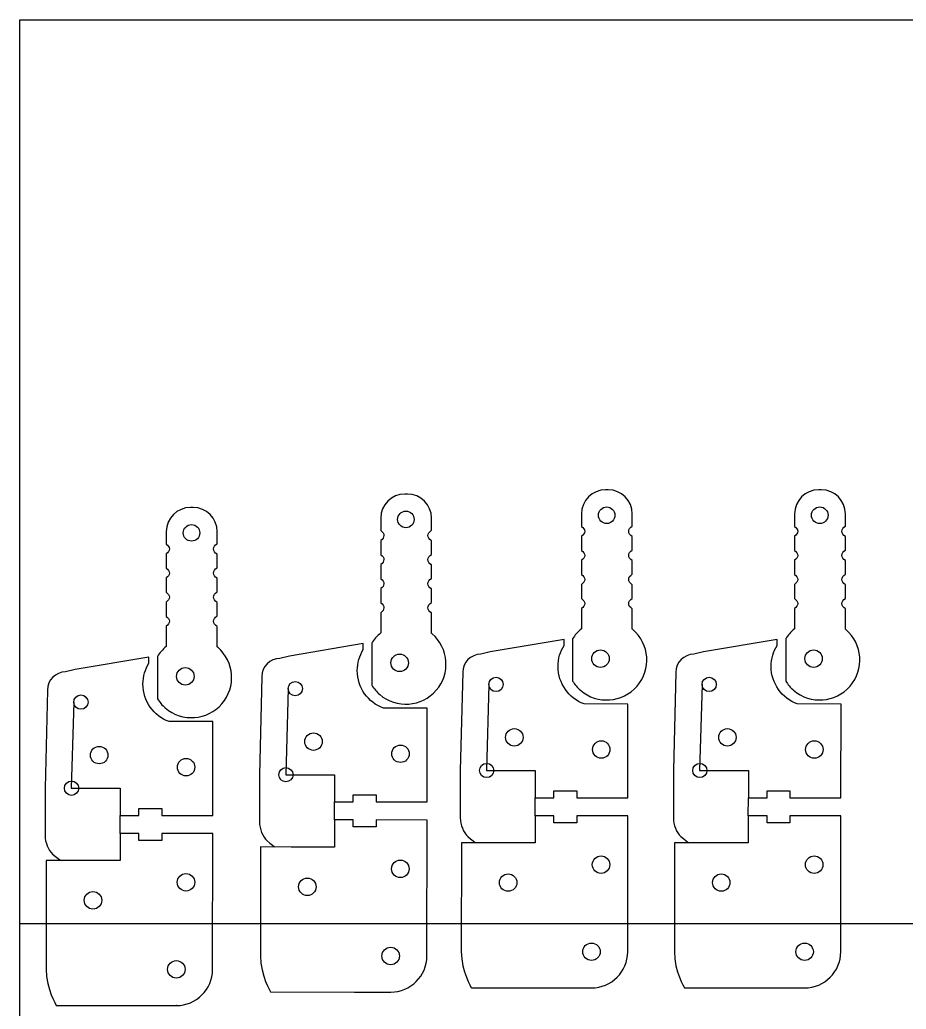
# Model space of a CAD drawing. Header units: millimetres. Extents: x 0 to 300, y -300 to 0.
# Drawn here: x 0 to 147.1, y -164.2 to 0 of the extents above; entities that cross this region are included whole.
import ezdxf

# ---------------------------------------------------------------- set-up
doc = ezdxf.new("R2010")
doc.units = ezdxf.units.MM
for name, color, linetype, lineweight, true_color in [('Cuts', 1, 'Continuous', 25, 0xff0000), ('laser bed referance', 3, 'Continuous', 25, 0x00ff00), ('Referance lines', 2, 'Continuous', 25, 0xffff00)]:
    doc.layers.add(name, color=color, linetype=linetype, lineweight=lineweight, true_color=true_color)

msp = doc.modelspace()

# ---------------------------------------------------------------- linework, layer by layer
at = {"layer": 'Cuts', "color": 1, "lineweight": 25, "true_color": 0xff0000}
for points in [[(64.31, -78.72), (63.88, -78.72)], [(97.62, -78.02), (97.19, -78.02)], [(132.98, -78.02), (132.55, -78.02)], [(28.75, -80.95), (28.31, -80.95)], [(93.19, -82.02), (93.19, -84.09)], [(101.62, -84.04), (101.62, -82.02)], [(128.55, -82.02), (128.55, -84.09)], [(136.98, -84.04), (136.98, -82.02)], [(59.88, -82.72), (59.88, -84.79)], [(68.31, -84.74), (68.31, -82.72)], [(24.31, -84.95), (24.31, -87.02)], [(32.75, -86.97), (32.75, -84.95)], [(59.88, -86.42), (59.88, -88.79)], [(68.31, -88.74), (68.31, -86.47)], [(93.19, -85.72), (93.19, -88.09)], [(101.62, -88.04), (101.62, -85.77)], [(128.55, -85.72), (128.55, -88.09)], [(136.98, -88.04), (136.98, -85.77)], [(24.31, -88.65), (24.31, -91.02)], [(32.75, -90.97), (32.75, -88.7)], [(93.19, -89.72), (93.19, -92.09)], [(101.62, -92.03), (101.62, -89.77)], [(128.55, -89.72), (128.55, -92.09)], [(136.98, -92.03), (136.98, -89.77)], [(59.88, -90.42), (59.88, -92.79)], [(68.31, -92.73), (68.31, -90.47)], [(24.31, -92.65), (24.31, -95.02)], [(32.75, -94.97), (32.75, -92.7)], [(59.88, -94.41), (59.88, -96.78)], [(68.31, -96.73), (68.31, -94.47)], [(93.19, -93.71), (93.19, -96.08)], [(101.62, -96.03), (101.62, -93.77)], [(128.55, -93.71), (128.55, -96.08)], [(136.98, -96.03), (136.98, -93.77)], [(24.31, -96.65), (24.31, -99.02)], [(32.75, -98.96), (32.75, -96.7)], [(59.88, -98.41), (59.88, -101.78)], [(68.31, -101.84), (68.31, -98.46)], [(93.19, -97.71), (93.19, -101.08)], [(101.62, -101.14), (101.62, -97.76)], [(128.55, -97.71), (128.55, -101.08)], [(136.98, -101.14), (136.98, -97.76)], [(24.31, -100.64), (24.31, -104.01)], [(32.75, -104.07), (32.75, -100.7)], [(58.4, -103.46), (58.4, -110.46)], [(90.3, -103.84), (90.3, -102.84), (78.06, -104.93), (76.48, -105.31)], [(91.71, -102.76), (91.71, -109.76)], [(125.66, -103.84), (125.66, -102.84), (113.42, -104.93), (111.84, -105.31)], [(127.07, -102.76), (127.07, -109.76)], [(56.99, -104.54), (56.99, -103.54), (44.75, -105.63), (43.17, -106.01)], [(21.42, -106.78), (21.42, -105.77), (9.18, -107.86), (7.6, -108.25)], [(22.84, -105.69), (22.84, -112.69)], [(73.48, -108.31), (73.08, -124.61), (73.07, -132.47)], [(108.84, -108.31), (108.43, -124.61), (108.43, -132.47)], [(40.17, -109.01), (39.76, -125.31), (39.76, -133.17)], [(4.6, -111.25), (4.2, -127.54), (4.19, -135.41)], [(44.52, -111.02), (44.12, -125.31), (52.21, -125.32), (52.21, -129.82), (55.3, -129.82), (55.3, -128.67), (59.1, -128.67), (59.1, -129.82), (67.57, -129.83), (67.59, -114.27), (60.32, -114.26)], [(77.83, -110.32), (77.43, -124.61), (85.52, -124.62), (85.52, -129.12), (88.61, -129.12), (88.61, -127.97), (92.41, -127.97), (92.41, -129.12), (100.88, -129.13), (100.9, -113.57), (93.63, -113.56)], [(113.19, -110.32), (112.79, -124.61), (120.88, -124.62), (120.88, -129.12), (123.97, -129.12), (123.97, -127.97), (127.77, -127.97), (127.77, -129.12), (136.24, -129.13), (136.26, -113.57), (128.99, -113.56)], [(8.95, -113.25), (8.55, -127.54), (16.65, -127.55), (16.64, -132.05), (19.74, -132.05), (19.74, -130.9), (23.54, -130.91), (23.54, -132.06), (32, -132.07), (32.02, -116.5), (24.76, -116.49)], [(85.52, -132.12), (85.52, -132.11), (85.52, -129.12)], [(120.87, -132.12), (120.87, -132.11), (120.88, -129.12)], [(52.2, -132.82), (52.2, -132.81), (52.21, -129.82)], [(16.64, -135.05), (16.64, -135.05), (16.64, -132.05)], [(67.55, -155.4), (67.57, -132.83), (59.1, -132.82), (59.1, -133.97), (55.3, -133.97), (55.3, -132.82), (52.2, -132.82), (52.2, -132.82), (52.2, -137.32), (47.56, -137.31), (45, -137.31), (39.95, -137.3), (39.94, -155.37)], [(100.86, -154.7), (100.88, -132.13), (92.41, -132.12), (92.41, -133.27), (88.61, -133.27), (88.61, -132.12), (85.52, -132.12), (85.52, -132.12), (85.51, -136.62), (80.87, -136.61), (78.32, -136.61), (73.27, -136.6), (73.25, -154.67)], [(136.22, -154.7), (136.24, -132.13), (127.77, -132.12), (127.77, -133.27), (123.97, -133.27), (123.97, -132.12), (120.87, -132.12), (120.87, -132.12), (120.87, -136.62), (116.23, -136.61), (113.67, -136.61), (108.63, -136.6), (108.61, -154.67)], [(31.98, -157.63), (32, -135.06), (23.54, -135.06), (23.54, -136.21), (19.74, -136.2), (19.74, -135.05), (16.64, -135.05), (16.64, -135.05), (16.63, -139.55), (12, -139.55), (9.44, -139.54), (4.39, -139.54), (4.37, -157.6)], [(74.93, -160.67), (88.85, -160.68), (94.85, -160.69), (94.85, -160.69)], [(110.29, -160.67), (124.21, -160.68), (130.21, -160.69), (130.21, -160.69)], [(41.62, -161.37), (55.54, -161.38), (61.54, -161.39), (61.54, -161.39)], [(6.05, -163.6), (19.98, -163.62), (25.98, -163.62), (25.97, -163.62)]]:
    msp.add_lwpolyline(points, dxfattribs=at)
for points in [[(63.88, -78.72), (61.67, -78.72), (59.88, -80.51), (59.88, -82.72)], [(68.31, -82.72), (68.31, -80.51), (66.52, -78.72), (64.31, -78.72)], [(97.19, -78.02), (94.98, -78.02), (93.19, -79.81), (93.19, -82.02)], [(101.62, -82.02), (101.62, -79.81), (99.83, -78.02), (97.62, -78.02)], [(132.55, -78.02), (130.34, -78.02), (128.55, -79.81), (128.55, -82.02)], [(136.98, -82.02), (136.98, -79.81), (135.19, -78.02), (132.98, -78.02)], [(28.31, -80.95), (26.1, -80.95), (24.31, -82.74), (24.31, -84.95)], [(32.75, -84.95), (32.75, -82.74), (30.96, -80.95), (28.75, -80.95)], [(62.68, -82.93), (62.68, -82.17), (63.3, -81.56), (64.06, -81.56)], [(64.06, -81.56), (64.82, -81.56), (65.43, -82.17), (65.43, -82.93)], [(95.99, -82.23), (95.99, -81.47), (96.61, -80.86), (97.37, -80.86)], [(97.37, -80.86), (98.13, -80.86), (98.74, -81.47), (98.74, -82.23)], [(131.35, -82.23), (131.35, -81.47), (131.97, -80.86), (132.73, -80.86)], [(132.73, -80.86), (133.49, -80.86), (134.1, -81.47), (134.1, -82.23)], [(64.06, -84.31), (63.3, -84.31), (62.68, -83.69), (62.68, -82.93)], [(65.43, -82.93), (65.43, -83.69), (64.82, -84.31), (64.06, -84.31)], [(97.37, -83.61), (96.61, -83.61), (95.99, -82.99), (95.99, -82.23)], [(98.74, -82.23), (98.74, -82.99), (98.13, -83.61), (97.37, -83.61)], [(132.73, -83.61), (131.97, -83.61), (131.35, -82.99), (131.35, -82.23)], [(134.1, -82.23), (134.1, -82.99), (133.49, -83.61), (132.73, -83.61)], [(27.12, -85.17), (27.12, -84.41), (27.73, -83.79), (28.49, -83.79)], [(28.49, -86.54), (27.73, -86.54), (27.12, -85.93), (27.12, -85.17)], [(28.49, -83.79), (29.25, -83.79), (29.87, -84.41), (29.87, -85.17)], [(29.87, -85.17), (29.87, -85.93), (29.25, -86.54), (28.49, -86.54)], [(59.88, -84.79), (60.21, -85.02), (60.41, -85.3), (60.41, -85.61)], [(67.71, -85.6), (67.71, -85.27), (67.94, -84.97), (68.31, -84.74)], [(93.19, -84.09), (93.52, -84.32), (93.72, -84.6), (93.72, -84.91)], [(93.72, -84.91), (93.72, -85.21), (93.52, -85.49), (93.19, -85.72)], [(101.02, -84.9), (101.02, -84.57), (101.25, -84.27), (101.62, -84.04)], [(101.62, -85.77), (101.25, -85.53), (101.02, -85.23), (101.02, -84.9)], [(128.55, -84.09), (128.88, -84.32), (129.08, -84.6), (129.08, -84.91)], [(129.08, -84.91), (129.08, -85.21), (128.88, -85.49), (128.55, -85.72)], [(136.38, -84.9), (136.38, -84.57), (136.61, -84.27), (136.98, -84.04)], [(136.98, -85.77), (136.6, -85.53), (136.38, -85.23), (136.38, -84.9)], [(24.31, -87.02), (24.64, -87.25), (24.84, -87.53), (24.84, -87.84)], [(32.14, -87.84), (32.14, -87.51), (32.37, -87.21), (32.75, -86.97)], [(60.41, -85.61), (60.4, -85.91), (60.21, -86.19), (59.88, -86.42)], [(68.31, -86.47), (67.93, -86.23), (67.71, -85.93), (67.71, -85.6)], [(24.84, -87.84), (24.84, -88.14), (24.64, -88.42), (24.31, -88.65)], [(32.75, -88.7), (32.37, -88.47), (32.14, -88.16), (32.14, -87.84)], [(93.19, -88.09), (93.52, -88.32), (93.72, -88.6), (93.72, -88.9)], [(101.02, -88.9), (101.02, -88.57), (101.25, -88.27), (101.62, -88.04)], [(128.55, -88.09), (128.88, -88.32), (129.08, -88.6), (129.08, -88.9)], [(136.38, -88.9), (136.38, -88.57), (136.61, -88.27), (136.98, -88.04)], [(59.88, -88.79), (60.21, -89.02), (60.41, -89.3), (60.41, -89.6)], [(60.41, -89.6), (60.4, -89.91), (60.21, -90.19), (59.88, -90.42)], [(67.71, -89.6), (67.71, -89.27), (67.94, -88.97), (68.31, -88.74)], [(68.31, -90.47), (67.93, -90.23), (67.71, -89.93), (67.71, -89.6)], [(93.72, -88.9), (93.72, -89.21), (93.52, -89.49), (93.19, -89.72)], [(101.62, -89.77), (101.25, -89.53), (101.02, -89.23), (101.02, -88.9)], [(129.08, -88.9), (129.08, -89.21), (128.88, -89.49), (128.55, -89.72)], [(136.98, -89.77), (136.6, -89.53), (136.38, -89.23), (136.38, -88.9)], [(24.31, -91.02), (24.64, -91.25), (24.84, -91.53), (24.84, -91.84)], [(24.84, -91.84), (24.84, -92.14), (24.64, -92.42), (24.31, -92.65)], [(32.14, -91.83), (32.14, -91.51), (32.37, -91.21), (32.75, -90.97)], [(32.75, -92.7), (32.37, -92.46), (32.14, -92.16), (32.14, -91.83)], [(59.88, -92.79), (60.21, -93.01), (60.41, -93.3), (60.41, -93.6)], [(60.41, -93.6), (60.4, -93.91), (60.21, -94.19), (59.88, -94.41)], [(67.71, -93.6), (67.71, -93.27), (67.93, -92.97), (68.31, -92.73)], [(68.31, -94.47), (67.93, -94.23), (67.71, -93.93), (67.71, -93.6)], [(93.19, -92.09), (93.52, -92.31), (93.72, -92.6), (93.72, -92.9)], [(93.72, -92.9), (93.72, -93.2), (93.52, -93.49), (93.19, -93.71)], [(101.02, -92.9), (101.02, -92.57), (101.25, -92.27), (101.62, -92.03)], [(101.62, -93.77), (101.24, -93.53), (101.02, -93.23), (101.02, -92.9)], [(128.55, -92.09), (128.88, -92.31), (129.08, -92.6), (129.08, -92.9)], [(129.08, -92.9), (129.08, -93.2), (128.88, -93.49), (128.55, -93.71)], [(136.38, -92.9), (136.38, -92.57), (136.6, -92.27), (136.98, -92.03)], [(136.98, -93.77), (136.6, -93.53), (136.38, -93.23), (136.38, -92.9)], [(24.31, -95.02), (24.64, -95.25), (24.84, -95.53), (24.84, -95.83)], [(32.14, -95.83), (32.14, -95.5), (32.37, -95.2), (32.75, -94.97)], [(24.84, -95.83), (24.84, -96.14), (24.64, -96.42), (24.31, -96.65)], [(32.75, -96.7), (32.37, -96.46), (32.14, -96.16), (32.14, -95.83)], [(59.88, -96.78), (60.21, -97.01), (60.41, -97.29), (60.41, -97.6)], [(67.71, -97.6), (67.71, -97.27), (67.93, -96.97), (68.31, -96.73)], [(93.19, -96.08), (93.52, -96.31), (93.72, -96.59), (93.72, -96.9)], [(101.02, -96.9), (101.02, -96.57), (101.25, -96.27), (101.62, -96.03)], [(128.55, -96.08), (128.88, -96.31), (129.08, -96.59), (129.08, -96.9)], [(136.38, -96.9), (136.38, -96.57), (136.6, -96.27), (136.98, -96.03)], [(60.41, -97.6), (60.4, -97.9), (60.21, -98.18), (59.88, -98.41)], [(68.31, -98.46), (67.93, -98.23), (67.71, -97.92), (67.71, -97.6)], [(93.72, -96.9), (93.72, -97.2), (93.52, -97.48), (93.19, -97.71)], [(101.62, -97.76), (101.24, -97.53), (101.02, -97.22), (101.02, -96.9)], [(129.08, -96.9), (129.08, -97.2), (128.88, -97.48), (128.55, -97.71)], [(136.98, -97.76), (136.6, -97.53), (136.38, -97.22), (136.38, -96.9)], [(24.31, -99.02), (24.64, -99.24), (24.84, -99.53), (24.84, -99.83)], [(24.84, -99.83), (24.84, -100.14), (24.64, -100.42), (24.31, -100.64)], [(32.14, -99.83), (32.14, -99.5), (32.37, -99.2), (32.75, -98.96)], [(32.75, -100.7), (32.37, -100.46), (32.14, -100.16), (32.14, -99.83)], [(59.88, -101.78), (59.57, -102.02), (59.28, -102.3), (59.02, -102.6)], [(93.19, -101.08), (92.89, -101.32), (92.6, -101.6), (92.33, -101.9)], [(101.71, -101.21), (101.69, -101.19), (101.65, -101.16), (101.62, -101.14)], [(102.41, -110.6), (104.81, -107.82), (104.5, -103.61), (101.71, -101.21)], [(128.55, -101.08), (128.25, -101.32), (127.96, -101.6), (127.69, -101.9)], [(137.07, -101.21), (137.04, -101.19), (137.01, -101.16), (136.98, -101.14)], [(137.76, -110.6), (140.17, -107.82), (139.86, -103.61), (137.07, -101.21)], [(59.02, -102.6), (58.79, -102.87), (58.59, -103.16), (58.4, -103.46)], [(68.4, -101.91), (68.37, -101.89), (68.34, -101.86), (68.31, -101.84)], [(69.09, -111.3), (71.5, -108.52), (71.19, -104.31), (68.4, -101.91)], [(92.33, -101.9), (92.1, -102.17), (91.9, -102.46), (91.71, -102.76)], [(127.69, -101.9), (127.46, -102.17), (127.26, -102.46), (127.07, -102.76)], [(23.45, -104.84), (23.22, -105.11), (23.02, -105.39), (22.84, -105.69)], [(24.31, -104.01), (24.01, -104.26), (23.72, -104.53), (23.45, -104.84)], [(32.84, -104.15), (32.81, -104.12), (32.78, -104.1), (32.75, -104.07)], [(33.53, -113.53), (35.93, -110.75), (35.62, -106.55), (32.84, -104.15)], [(55.99, -108.02), (55.99, -106.74), (56.36, -105.56), (56.99, -104.54)], [(89.3, -107.32), (89.3, -106.04), (89.67, -104.86), (90.3, -103.84)], [(94.89, -106.04), (94.89, -105.24), (95.54, -104.59), (96.34, -104.59)], [(96.34, -104.59), (97.14, -104.59), (97.79, -105.24), (97.79, -106.04)], [(124.66, -107.32), (124.66, -106.04), (125.03, -104.86), (125.66, -103.84)], [(130.25, -106.04), (130.25, -105.24), (130.9, -104.59), (131.7, -104.59)], [(131.7, -104.59), (132.5, -104.59), (133.15, -105.24), (133.15, -106.04)], [(43.17, -106.01), (41.51, -106.01), (40.17, -107.36), (40.17, -109.01)], [(61.58, -106.74), (61.58, -105.94), (62.23, -105.29), (63.03, -105.29)], [(63.03, -108.19), (62.23, -108.19), (61.58, -107.55), (61.58, -106.74)], [(63.03, -105.29), (63.83, -105.29), (64.48, -105.94), (64.48, -106.74)], [(64.48, -106.74), (64.48, -107.55), (63.83, -108.19), (63.03, -108.19)], [(76.48, -105.31), (74.82, -105.31), (73.48, -106.66), (73.48, -108.31)], [(96.34, -107.49), (95.54, -107.49), (94.89, -106.85), (94.89, -106.04)], [(97.79, -106.04), (97.79, -106.85), (97.14, -107.49), (96.34, -107.49)], [(111.84, -105.31), (110.18, -105.31), (108.84, -106.66), (108.84, -108.31)], [(131.7, -107.49), (130.9, -107.49), (130.25, -106.85), (130.25, -106.04)], [(133.15, -106.04), (133.15, -106.85), (132.5, -107.49), (131.7, -107.49)], [(7.6, -108.25), (5.94, -108.25), (4.6, -109.59), (4.6, -111.25)], [(20.43, -110.26), (20.43, -108.98), (20.8, -107.79), (21.42, -106.78)], [(26.02, -108.98), (26.02, -108.18), (26.66, -107.53), (27.47, -107.53)], [(27.47, -107.53), (28.27, -107.53), (28.92, -108.18), (28.92, -108.98)], [(60.32, -114.26), (57.79, -113.31), (55.99, -110.88), (55.99, -108.02)], [(93.63, -113.56), (91.1, -112.61), (89.3, -110.18), (89.3, -107.32)], [(128.99, -113.56), (126.46, -112.61), (124.66, -110.18), (124.66, -107.32)], [(27.47, -110.43), (26.66, -110.43), (26.02, -109.78), (26.02, -108.98)], [(28.92, -108.98), (28.92, -109.78), (28.27, -110.43), (27.47, -110.43)], [(44.52, -111.02), (44.52, -110.37), (45.05, -109.84), (45.7, -109.84)], [(45.7, -109.84), (46.35, -109.84), (46.88, -110.37), (46.88, -111.02)], [(77.83, -110.32), (77.83, -109.67), (78.36, -109.14), (79.01, -109.14)], [(79.01, -109.14), (79.67, -109.14), (80.2, -109.67), (80.2, -110.32)], [(91.71, -109.76), (92.06, -110.32), (92.5, -110.84), (93.02, -111.29)], [(113.19, -110.32), (113.19, -109.67), (113.72, -109.14), (114.37, -109.14)], [(114.37, -109.14), (115.02, -109.14), (115.55, -109.67), (115.55, -110.32)], [(127.07, -109.76), (127.42, -110.32), (127.86, -110.84), (128.38, -111.29)], [(24.76, -116.49), (22.23, -115.55), (20.42, -113.12), (20.43, -110.26)], [(45.7, -112.21), (45.05, -112.21), (44.52, -111.68), (44.52, -111.02)], [(46.88, -111.02), (46.88, -111.68), (46.35, -112.21), (45.7, -112.21)], [(58.4, -110.46), (58.75, -111.02), (59.19, -111.54), (59.71, -111.99)], [(59.71, -111.99), (62.49, -114.39), (66.69, -114.08), (69.09, -111.3)], [(79.01, -111.51), (78.36, -111.51), (77.83, -110.98), (77.83, -110.32)], [(80.2, -110.32), (80.2, -110.98), (79.67, -111.51), (79.01, -111.51)], [(93.02, -111.29), (95.8, -113.69), (100, -113.38), (102.41, -110.6)], [(114.37, -111.51), (113.72, -111.51), (113.19, -110.98), (113.19, -110.32)], [(115.55, -110.32), (115.55, -110.98), (115.02, -111.51), (114.37, -111.51)], [(128.38, -111.29), (131.16, -113.69), (135.36, -113.38), (137.76, -110.6)], [(8.95, -113.26), (8.95, -112.6), (9.48, -112.07), (10.14, -112.07)], [(10.14, -114.44), (9.48, -114.44), (8.95, -113.91), (8.95, -113.26)], [(10.14, -112.07), (10.79, -112.07), (11.32, -112.6), (11.32, -113.26)], [(11.32, -113.26), (11.32, -113.91), (10.79, -114.44), (10.14, -114.44)], [(22.84, -112.69), (23.18, -113.25), (23.62, -113.77), (24.14, -114.22)], [(24.14, -114.22), (26.93, -116.62), (31.13, -116.31), (33.53, -113.53)], [(80.6, -119.11), (80.6, -118.31), (81.24, -117.66), (82.05, -117.66)], [(82.05, -117.66), (82.85, -117.66), (83.49, -118.31), (83.49, -119.11)], [(115.96, -119.11), (115.96, -118.31), (116.6, -117.66), (117.4, -117.66)], [(117.4, -117.66), (118.21, -117.66), (118.85, -118.31), (118.85, -119.11)], [(47.28, -119.81), (47.28, -119.01), (47.93, -118.36), (48.73, -118.36)], [(48.73, -121.26), (47.93, -121.26), (47.28, -120.61), (47.28, -119.81)], [(48.73, -118.36), (49.53, -118.36), (50.18, -119.01), (50.18, -119.81)], [(50.18, -119.81), (50.18, -120.61), (49.53, -121.26), (48.73, -121.26)], [(82.05, -120.56), (81.24, -120.56), (80.6, -119.91), (80.6, -119.11)], [(83.49, -119.11), (83.49, -119.91), (82.85, -120.56), (82.05, -120.56)], [(95.02, -121.13), (95.02, -120.33), (95.67, -119.68), (96.47, -119.68)], [(96.47, -119.68), (97.27, -119.68), (97.92, -120.33), (97.92, -121.13)], [(117.4, -120.56), (116.6, -120.56), (115.96, -119.91), (115.96, -119.11)], [(118.85, -119.11), (118.85, -119.91), (118.21, -120.56), (117.4, -120.56)], [(130.38, -121.13), (130.38, -120.33), (131.03, -119.68), (131.83, -119.68)], [(131.83, -119.68), (132.63, -119.68), (133.28, -120.33), (133.28, -121.13)], [(11.72, -122.05), (11.72, -121.25), (12.37, -120.6), (13.17, -120.6)], [(13.17, -120.6), (13.97, -120.6), (14.62, -121.25), (14.62, -122.05)], [(61.71, -121.83), (61.71, -121.03), (62.36, -120.38), (63.16, -120.38)], [(63.16, -120.38), (63.96, -120.38), (64.61, -121.03), (64.61, -121.83)], [(96.47, -122.58), (95.67, -122.58), (95.02, -121.93), (95.02, -121.13)], [(97.92, -121.13), (97.92, -121.93), (97.27, -122.58), (96.47, -122.58)], [(131.83, -122.58), (131.03, -122.58), (130.38, -121.93), (130.38, -121.13)], [(133.28, -121.13), (133.28, -121.93), (132.63, -122.58), (131.83, -122.58)], [(13.17, -123.5), (12.37, -123.5), (11.72, -122.85), (11.72, -122.05)], [(14.62, -122.05), (14.62, -122.85), (13.97, -123.5), (13.17, -123.5)], [(26.14, -124.06), (26.14, -123.26), (26.79, -122.61), (27.59, -122.61)], [(27.59, -122.61), (28.39, -122.61), (29.04, -123.26), (29.04, -124.06)], [(63.16, -123.28), (62.36, -123.28), (61.71, -122.63), (61.71, -121.83)], [(64.61, -121.83), (64.61, -122.63), (63.96, -123.28), (63.16, -123.28)], [(27.59, -125.51), (26.79, -125.51), (26.14, -124.86), (26.14, -124.06)], [(29.04, -124.06), (29.04, -124.86), (28.39, -125.51), (27.59, -125.51)], [(42.97, -125.31), (42.97, -124.66), (43.5, -124.13), (44.15, -124.13)], [(44.15, -124.13), (44.8, -124.13), (45.33, -124.66), (45.33, -125.31)], [(76.28, -124.61), (76.28, -123.96), (76.81, -123.43), (77.46, -123.43)], [(77.46, -125.79), (76.81, -125.79), (76.28, -125.26), (76.28, -124.61)], [(77.46, -123.43), (78.11, -123.43), (78.64, -123.96), (78.64, -124.61)], [(78.64, -124.61), (78.64, -125.26), (78.11, -125.79), (77.46, -125.79)], [(111.64, -124.61), (111.64, -123.96), (112.17, -123.43), (112.82, -123.43)], [(112.82, -125.79), (112.17, -125.79), (111.64, -125.26), (111.64, -124.61)], [(112.82, -123.43), (113.47, -123.43), (114, -123.96), (114, -124.61)], [(114, -124.61), (114, -125.26), (113.47, -125.79), (112.82, -125.79)], [(7.4, -127.54), (7.4, -126.89), (7.93, -126.36), (8.58, -126.36)], [(8.58, -126.36), (9.24, -126.36), (9.77, -126.89), (9.77, -127.54)], [(44.15, -126.49), (43.5, -126.49), (42.97, -125.96), (42.97, -125.31)], [(45.33, -125.31), (45.33, -125.96), (44.8, -126.49), (44.15, -126.49)], [(8.58, -128.73), (7.93, -128.73), (7.4, -128.2), (7.4, -127.54)], [(9.77, -127.54), (9.77, -128.2), (9.24, -128.73), (8.58, -128.73)], [(73.07, -132.47), (73.07, -133.57), (73.63, -134.95), (74.31, -135.54)], [(108.43, -132.47), (108.43, -133.57), (108.99, -134.95), (109.67, -135.54)], [(39.76, -133.17), (39.76, -134.27), (40.32, -135.65), (41, -136.24)], [(4.19, -135.41), (4.19, -136.51), (4.75, -137.89), (5.44, -138.47)], [(41, -136.24), (41.69, -136.83), (42.29, -137.31), (42.29, -137.31)], [(74.31, -135.54), (75, -136.13), (75.6, -136.61), (75.6, -136.61)], [(109.67, -135.54), (110.36, -136.13), (110.96, -136.61), (110.96, -136.61)], [(5.44, -138.47), (6.13, -139.06), (6.73, -139.54), (6.73, -139.54)], [(61.68, -140.93), (61.68, -140.13), (62.33, -139.48), (63.13, -139.48)], [(63.13, -139.48), (63.93, -139.48), (64.58, -140.13), (64.58, -140.93)], [(94.99, -140.23), (94.99, -139.43), (95.64, -138.78), (96.44, -138.78)], [(96.44, -138.78), (97.24, -138.78), (97.89, -139.43), (97.89, -140.23)], [(130.35, -140.23), (130.35, -139.43), (131, -138.78), (131.8, -138.78)], [(131.8, -138.78), (132.6, -138.78), (133.25, -139.43), (133.25, -140.23)], [(63.13, -142.38), (62.33, -142.38), (61.68, -141.73), (61.68, -140.93)], [(64.58, -140.93), (64.58, -141.73), (63.93, -142.38), (63.13, -142.38)], [(96.44, -141.68), (95.64, -141.68), (94.99, -141.03), (94.99, -140.23)], [(97.89, -140.23), (97.89, -141.03), (97.24, -141.68), (96.44, -141.68)], [(131.8, -141.68), (131, -141.68), (130.35, -141.03), (130.35, -140.23)], [(133.25, -140.23), (133.25, -141.03), (132.6, -141.68), (131.8, -141.68)], [(26.12, -143.16), (26.12, -142.36), (26.77, -141.71), (27.57, -141.71)], [(27.57, -141.71), (28.37, -141.71), (29.02, -142.36), (29.02, -143.16)], [(46.26, -143.91), (46.26, -143.11), (46.91, -142.46), (47.71, -142.46)], [(47.71, -142.46), (48.51, -142.46), (49.16, -143.11), (49.16, -143.91)], [(79.57, -143.21), (79.57, -142.41), (80.22, -141.76), (81.02, -141.76)], [(81.02, -141.76), (81.82, -141.76), (82.47, -142.41), (82.47, -143.21)], [(114.93, -143.21), (114.93, -142.41), (115.58, -141.76), (116.38, -141.76)], [(116.38, -141.76), (117.18, -141.76), (117.83, -142.41), (117.83, -143.21)], [(27.57, -144.61), (26.77, -144.61), (26.12, -143.96), (26.12, -143.16)], [(29.02, -143.16), (29.02, -143.96), (28.37, -144.61), (27.57, -144.61)], [(47.71, -145.36), (46.91, -145.36), (46.26, -144.71), (46.26, -143.91)], [(49.16, -143.91), (49.16, -144.71), (48.51, -145.36), (47.71, -145.36)], [(81.02, -144.66), (80.22, -144.66), (79.57, -144.01), (79.57, -143.21)], [(82.47, -143.21), (82.47, -144.01), (81.82, -144.66), (81.02, -144.66)], [(116.38, -144.66), (115.58, -144.66), (114.93, -144.01), (114.93, -143.21)], [(117.83, -143.21), (117.83, -144.01), (117.18, -144.66), (116.38, -144.66)], [(10.7, -146.15), (10.7, -145.35), (11.34, -144.7), (12.14, -144.7)], [(12.14, -147.6), (11.34, -147.6), (10.7, -146.95), (10.7, -146.15)], [(12.14, -144.7), (12.95, -144.7), (13.59, -145.35), (13.59, -146.15)], [(13.59, -146.15), (13.59, -146.95), (12.95, -147.6), (12.14, -147.6)], [(60.09, -155.39), (60.09, -154.59), (60.74, -153.94), (61.54, -153.94)], [(61.54, -153.94), (62.34, -153.94), (62.99, -154.59), (62.99, -155.39)], [(93.4, -154.69), (93.4, -153.89), (94.05, -153.24), (94.85, -153.24)], [(94.85, -153.24), (95.65, -153.24), (96.3, -153.89), (96.3, -154.69)], [(128.76, -154.69), (128.76, -153.89), (129.41, -153.24), (130.21, -153.24)], [(130.21, -153.24), (131.01, -153.24), (131.66, -153.89), (131.66, -154.69)], [(39.94, -155.37), (39.93, -158.68), (41.62, -161.37), (41.62, -161.37)], [(61.54, -156.84), (60.74, -156.84), (60.09, -156.19), (60.09, -155.39)], [(62.99, -155.39), (62.99, -156.19), (62.34, -156.84), (61.54, -156.84)], [(61.54, -161.39), (64.85, -161.39), (67.54, -158.71), (67.55, -155.4)], [(73.25, -154.67), (73.24, -157.98), (74.93, -160.67), (74.93, -160.67)], [(94.85, -156.14), (94.05, -156.14), (93.4, -155.49), (93.4, -154.69)], [(96.3, -154.69), (96.3, -155.49), (95.65, -156.14), (94.85, -156.14)], [(94.85, -160.69), (98.16, -160.69), (100.85, -158.01), (100.86, -154.7)], [(108.61, -154.67), (108.6, -157.98), (110.29, -160.67), (110.29, -160.67)], [(130.21, -156.14), (129.41, -156.14), (128.76, -155.49), (128.76, -154.69)], [(131.66, -154.69), (131.66, -155.49), (131.01, -156.14), (130.21, -156.14)], [(130.21, -160.69), (133.52, -160.69), (136.21, -158.01), (136.22, -154.7)], [(4.37, -157.6), (4.37, -160.92), (6.05, -163.6), (6.05, -163.6)], [(24.52, -157.62), (24.52, -156.82), (25.17, -156.17), (25.97, -156.17)], [(25.97, -159.07), (25.17, -159.07), (24.52, -158.42), (24.52, -157.62)], [(25.97, -156.17), (26.77, -156.17), (27.42, -156.82), (27.42, -157.62)], [(27.42, -157.62), (27.42, -158.42), (26.77, -159.07), (25.97, -159.07)], [(25.97, -163.62), (29.29, -163.63), (31.98, -160.94), (31.98, -157.63)]]:
    msp.add_open_spline(points, degree=3, dxfattribs=at)
at = {"layer": 'laser bed referance', "color": 3, "true_color": 0x00ff00}
for p, q in [((0, 0), (300, 0)), ((0, -300), (0, 0))]:
    msp.add_line(p, q, dxfattribs=at)
at = {"layer": 'Referance lines'}
msp.add_line((0, -150), (300, -150), dxfattribs=at)

doc.saveas('drawing.dxf')
